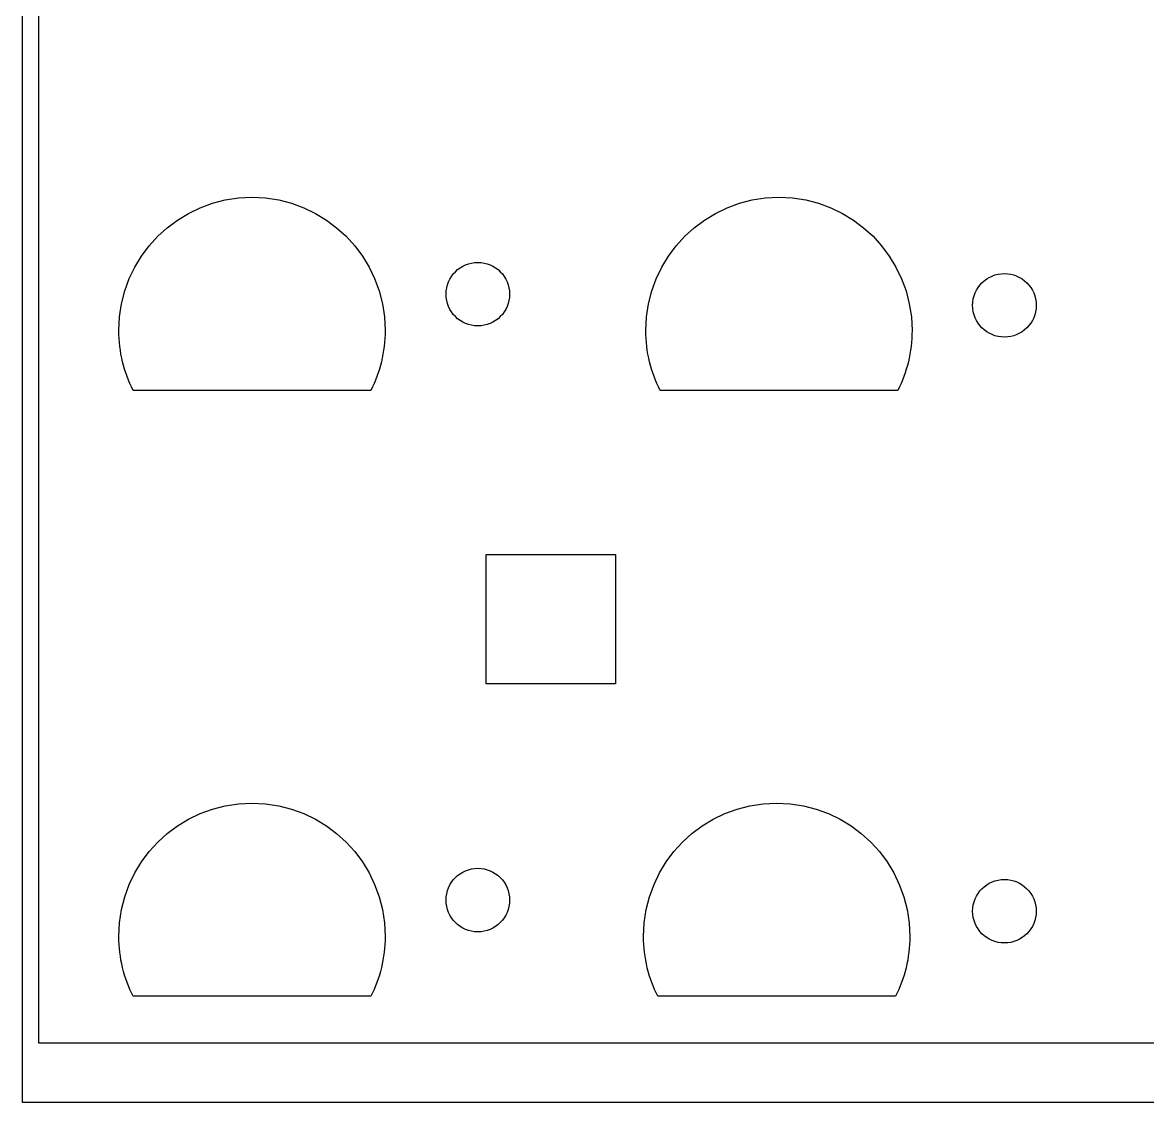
# Model space of a CAD drawing. Extents: x -370 to 54, y -4 to 394.
# Drawn here: x -370.1 to -265.7, y -4 to 96.2 of the extents above; entities that cross this region are included whole.
import ezdxf

# ---------------------------------------------------------------- set-up
doc = ezdxf.new("R2010")
doc.units = 0
doc.layers.get('0').update_dxf_attribs({"linetype": 'CONTINUOUS'})

msp = doc.modelspace()

# ---------------------------------------------------------------- linework, layer by layer
at = {"color": 5}
for p, q in [((-370.122281, -4.039728), (-370.122281, 394.312742)), ((-353.63356, 78.994986), (-352.498632, 79.410892)), ((-352.498632, 79.410892), (-351.314822, 79.715669)), ((-351.314822, 79.715669), (-350.088341, 79.903096)), ((-350.088341, 79.903096), (-348.825397, 79.966954)), ((-348.825397, 79.966954), (-347.56248, 79.903096)), ((-347.56248, 79.903096), (-346.335999, 79.715669)), ((-346.335999, 79.715669), (-345.15219, 79.410892)), ((-345.15219, 79.410892), (-344.017261, 78.994986)), ((-304.728372, 78.994752), (-303.593415, 79.410657)), ((-303.593415, 79.410657), (-302.409606, 79.715435)), ((-302.409606, 79.715435), (-301.183125, 79.902861)), ((-301.183125, 79.902861), (-299.920208, 79.96672)), ((-299.920208, 79.96672), (-298.657292, 79.902861)), ((-298.657292, 79.902861), (-297.430811, 79.715435)), ((-297.430811, 79.715435), (-296.246973, 79.410657)), ((-296.246973, 79.410657), (-295.112045, 78.994752)), ((-355.731967, 77.854667), (-354.713427, 78.474171)), ((-354.713427, 78.474171), (-353.63356, 78.994986)), ((-344.017261, 78.994986), (-342.937394, 78.474171)), ((-342.937394, 78.474171), (-341.918854, 77.854667)), ((-306.826751, 77.854433), (-305.808211, 78.473936)), ((-305.808211, 78.473936), (-304.728372, 78.994752)), ((-295.112045, 78.994752), (-294.032206, 78.473936)), ((-294.032206, 78.473936), (-293.013638, 77.854433)), ((-356.683, 77.142691), (-355.731967, 77.854667)), ((-341.918854, 77.854667), (-340.967822, 77.142691)), ((-307.777783, 77.142457), (-306.826751, 77.854433)), ((-293.013638, 77.854433), (-292.062606, 77.142457)), ((-358.35765, 75.466218), (-357.560287, 76.344471)), ((-357.560287, 76.344471), (-356.683, 77.142691)), ((-340.967822, 77.142691), (-340.090506, 76.344471)), ((-340.090506, 76.344471), (-339.293172, 75.466218)), ((-309.452462, 75.465984), (-308.655099, 76.344237)), ((-308.655099, 76.344237), (-307.777783, 77.142457)), ((-292.062606, 77.142457), (-291.185318, 76.344237)), ((-291.185318, 76.344237), (-290.387955, 75.465984)), ((-359.06885, 74.514158), (-358.35765, 75.466218)), ((-339.293172, 75.466218), (-338.581944, 74.514158)), ((-310.163662, 74.513924), (-309.452462, 75.465984)), ((-290.387955, 75.465984), (-289.676755, 74.513924)), ((-359.687707, 73.494509), (-359.06885, 74.514158)), ((-338.581944, 74.514158), (-337.963115, 73.494509)), ((-310.78249, 73.494275), (-310.163662, 74.513924)), ((-289.676755, 74.513924), (-289.057927, 73.494275)), ((-360.207955, 72.413491), (-359.687707, 73.494509)), ((-337.963115, 73.494509), (-337.442866, 72.413491)), ((-311.302739, 72.413256), (-310.78249, 73.494275)), ((-289.057927, 73.494275), (-288.537678, 72.413256)), ((-360.623414, 71.277323), (-360.207955, 72.413491)), ((-337.442866, 72.413491), (-337.027407, 71.277323)), ((-311.718198, 71.277089), (-311.302739, 72.413256)), ((-288.537678, 72.413256), (-288.122219, 71.277089)), ((-360.927848, 70.09223), (-360.623414, 71.277323)), ((-337.027407, 71.277323), (-336.722974, 70.092227)), ((-312.022659, 70.091993), (-311.718198, 71.277089)), ((-288.122219, 71.277089), (-287.817758, 70.091993)), ((-361.115074, 68.864425), (-360.927848, 70.09223)), ((-336.722974, 70.092227), (-336.535748, 68.864425)), ((-312.209886, 68.864188), (-312.022659, 70.091993)), ((-287.817758, 70.091993), (-287.630531, 68.864191)), ((-361.178856, 67.600131), (-361.115074, 68.864425)), ((-336.535748, 68.864425), (-336.471937, 67.600131)), ((-312.273668, 67.599894), (-312.209886, 68.864188)), ((-287.630531, 68.864191), (-287.566749, 67.599897)), ((-361.178997, 67.600129), (-361.178856, 67.600131)), ((-361.173353, 67.226636), (-361.178997, 67.600129)), ((-361.156419, 66.856027), (-361.173353, 67.226636)), ((-361.128762, 66.488441), (-361.156419, 66.856027)), ((-336.493951, 66.856196), (-336.521326, 66.488644)), ((-336.477582, 67.22674), (-336.493951, 66.856196)), ((-336.471937, 67.600131), (-336.477582, 67.22674)), ((-312.268418, 67.226401), (-312.274063, 67.599894)), ((-312.274063, 67.599894), (-312.273668, 67.599894)), ((-312.251485, 66.855793), (-312.268418, 67.226401)), ((-312.223545, 66.488207), (-312.251485, 66.855793)), ((-287.588762, 66.855962), (-287.616138, 66.48841)), ((-287.572394, 67.226506), (-287.588762, 66.855962)), ((-287.566749, 67.599897), (-287.572394, 67.226506)), ((-361.090182, 66.12401), (-361.128762, 66.488441)), ((-361.04099, 65.762879), (-361.090182, 66.12401)), ((-336.559229, 66.124225), (-336.60763, 65.763079)), ((-336.521326, 66.488644), (-336.559229, 66.124225)), ((-312.184965, 66.123776), (-312.223545, 66.488207)), ((-312.135774, 65.762645), (-312.184965, 66.123776)), ((-287.65404, 66.123991), (-287.702413, 65.762845)), ((-287.616138, 66.48841), (-287.65404, 66.123991)), ((-360.981385, 65.405176), (-361.04099, 65.762879)), ((-360.911535, 65.051047), (-360.981385, 65.405176)), ((-360.831638, 64.700625), (-360.911535, 65.051047)), ((-336.735194, 65.051179), (-336.814075, 64.70071)), ((-336.666332, 65.405351), (-336.735194, 65.051179)), ((-336.60763, 65.763079), (-336.666332, 65.405351)), ((-312.076169, 65.404942), (-312.135774, 65.762645)), ((-312.006319, 65.050812), (-312.076169, 65.404942)), ((-311.92645, 64.700391), (-312.006319, 65.050812)), ((-287.830006, 65.050942), (-287.908887, 64.700476)), ((-287.761116, 65.405117), (-287.830006, 65.050942)), ((-287.702413, 65.762845), (-287.761116, 65.405117)), ((-360.741891, 64.354048), (-360.831638, 64.700625)), ((-360.642436, 64.011456), (-360.741891, 64.354048)), ((-360.533527, 63.672981), (-360.642436, 64.011456)), ((-337.001273, 64.011442), (-337.109252, 63.672927)), ((-336.902834, 64.354082), (-337.001273, 64.011442)), ((-336.814075, 64.70071), (-336.902834, 64.354082)), ((-311.836675, 64.353814), (-311.92645, 64.700391)), ((-311.737248, 64.011221), (-311.836675, 64.353814)), ((-311.62831, 63.672747), (-311.737248, 64.011221)), ((-288.096057, 64.011207), (-288.204063, 63.672693)), ((-287.997618, 64.353848), (-288.096057, 64.011207)), ((-287.908887, 64.700476), (-287.997618, 64.353848)), ((-360.415304, 63.338765), (-360.533527, 63.672981)), ((-360.287937, 63.008949), (-360.415304, 63.338765)), ((-360.151652, 62.683659), (-360.287937, 63.008949)), ((-360.006618, 62.363041), (-360.151652, 62.683659)), ((-337.488953, 62.683563), (-337.633592, 62.362979)), ((-337.353261, 63.008844), (-337.488953, 62.683563)), ((-337.226656, 63.33868), (-337.353261, 63.008844)), ((-337.109252, 63.672927), (-337.226656, 63.33868)), ((-311.510087, 63.338531), (-311.62831, 63.672747)), ((-311.382749, 63.008712), (-311.510087, 63.338531)), ((-311.246464, 62.683422), (-311.382749, 63.008712)), ((-311.10143, 62.362804), (-311.246464, 62.683422)), ((-288.583765, 62.683329), (-288.728376, 62.362742)), ((-288.448073, 63.008607), (-288.583765, 62.683329)), ((-288.32144, 63.338446), (-288.448073, 63.008607)), ((-288.204063, 63.672693), (-288.32144, 63.338446)), ((-359.853032, 62.047229), (-360.006618, 62.363041)), ((-358.473897, 62.047229), (-359.853032, 62.047229)), ((-357.094762, 62.047229), (-358.473897, 62.047229)), ((-355.715655, 62.047229), (-357.094762, 62.047229)), ((-354.336519, 62.047229), (-355.715655, 62.047229)), ((-352.957384, 62.047229), (-354.336519, 62.047229)), ((-351.578249, 62.047229), (-352.957384, 62.047229)), ((-350.199142, 62.047229), (-351.578249, 62.047229)), ((-348.820006, 62.047229), (-350.199142, 62.047229)), ((-347.440871, 62.047229), (-348.820006, 62.047229)), ((-346.061736, 62.047229), (-347.440871, 62.047229)), ((-344.682628, 62.047229), (-346.061736, 62.047229)), ((-343.303493, 62.047229), (-344.682628, 62.047229)), ((-341.924358, 62.047229), (-343.303493, 62.047229)), ((-340.545222, 62.047229), (-341.924358, 62.047229)), ((-339.166115, 62.047229), (-340.545222, 62.047229)), ((-337.78698, 62.047229), (-339.166115, 62.047229)), ((-337.633592, 62.362979), (-337.78698, 62.047229)), ((-310.947816, 62.046994), (-311.10143, 62.362804)), ((-309.568709, 62.046994), (-310.947816, 62.046994)), ((-308.189574, 62.046994), (-309.568709, 62.046994)), ((-306.810438, 62.046994), (-308.189574, 62.046994)), ((-305.431303, 62.046994), (-306.810438, 62.046994)), ((-304.052196, 62.046994), (-305.431303, 62.046994)), ((-302.67306, 62.046994), (-304.052196, 62.046994)), ((-301.293925, 62.046994), (-302.67306, 62.046994)), ((-299.91479, 62.046994), (-301.293925, 62.046994)), ((-298.535683, 62.046994), (-299.91479, 62.046994)), ((-297.156547, 62.046994), (-298.535683, 62.046994)), ((-295.777412, 62.046994), (-297.156547, 62.046994)), ((-294.398277, 62.046994), (-295.777412, 62.046994)), ((-293.01917, 62.046994), (-294.398277, 62.046994)), ((-291.640034, 62.046994), (-293.01917, 62.046994)), ((-290.260899, 62.046994), (-291.640034, 62.046994)), ((-288.881764, 62.046994), (-290.260899, 62.046994)), ((-288.728376, 62.362742), (-288.881764, 62.046994)), ((-353.63356, 22.767345), (-352.498632, 23.18325)), ((-352.498632, 23.18325), (-351.314822, 23.488028)), ((-351.314822, 23.488028), (-350.088341, 23.675454)), ((-350.088341, 23.675454), (-348.825397, 23.739313)), ((-348.825397, 23.739313), (-347.56248, 23.675454)), ((-347.56248, 23.675454), (-346.335999, 23.488028)), ((-346.335999, 23.488028), (-345.15219, 23.18325)), ((-345.15219, 23.18325), (-344.017261, 22.767345)), ((-304.939051, 22.767114), (-303.804094, 23.183019)), ((-303.804094, 23.183019), (-302.620285, 23.487796)), ((-302.620285, 23.487796), (-301.393804, 23.675223)), ((-301.393804, 23.675223), (-300.130887, 23.739081)), ((-300.130887, 23.739081), (-298.867971, 23.675223)), ((-298.867971, 23.675223), (-297.64149, 23.487796)), ((-297.64149, 23.487796), (-296.457652, 23.183019)), ((-296.457652, 23.183019), (-295.322724, 22.767114)), ((-355.731967, 21.627026), (-354.713427, 22.246529)), ((-354.713427, 22.246529), (-353.63356, 22.767345)), ((-344.017261, 22.767345), (-342.937394, 22.246529)), ((-342.937394, 22.246529), (-341.918854, 21.627026)), ((-307.03743, 21.626795), (-306.01889, 22.246298)), ((-306.01889, 22.246298), (-304.939051, 22.767114)), ((-295.322724, 22.767114), (-294.242885, 22.246298)), ((-294.242885, 22.246298), (-293.224317, 21.626795)), ((-357.560287, 20.116827), (-356.683, 20.91505)), ((-356.683, 20.91505), (-355.731967, 21.627026)), ((-341.918854, 21.627026), (-340.967822, 20.91505)), ((-340.967822, 20.91505), (-340.090506, 20.116827)), ((-308.865778, 20.116598), (-307.988462, 20.914819)), ((-307.988462, 20.914819), (-307.03743, 21.626795)), ((-293.224317, 21.626795), (-292.273284, 20.914819)), ((-292.273284, 20.914819), (-291.395997, 20.116595)), ((-358.35765, 19.238577), (-357.560287, 20.116827)), ((-340.090506, 20.116827), (-339.293172, 19.238577)), ((-309.66314, 19.238345), (-308.865778, 20.116598)), ((-291.395997, 20.116595), (-290.598634, 19.238345)), ((-359.06885, 18.286514), (-358.35765, 19.238577)), ((-339.293172, 19.238577), (-338.581944, 18.286514)), ((-310.37434, 18.286283), (-309.66314, 19.238345)), ((-290.598634, 19.238345), (-289.887434, 18.286283)), ((-359.687707, 17.266865), (-359.06885, 18.286514)), ((-338.581944, 18.286514), (-337.963115, 17.266865)), ((-310.993169, 17.266633), (-310.37434, 18.286283)), ((-289.887434, 18.286283), (-289.268606, 17.266633)), ((-360.207955, 16.185844), (-359.687707, 17.266865)), ((-337.963115, 17.266865), (-337.442866, 16.185844)), ((-311.513418, 16.185612), (-310.993169, 17.266633)), ((-289.268606, 17.266633), (-288.748357, 16.185612)), ((-360.623414, 15.049676), (-360.207955, 16.185844)), ((-337.442866, 16.185844), (-337.027407, 15.049676)), ((-311.928877, 15.049445), (-311.513418, 16.185612)), ((-288.748357, 16.185612), (-288.332898, 15.049445)), ((-360.927848, 13.864563), (-360.623414, 15.049676)), ((-337.027407, 15.049676), (-336.722974, 13.864563)), ((-312.233338, 13.864337), (-311.928877, 15.049445)), ((-288.332898, 15.049445), (-288.028436, 13.864337)), ((-361.115074, 12.636784), (-360.927848, 13.864563)), ((-336.722974, 13.864563), (-336.535748, 12.636784)), ((-312.420564, 12.63653), (-312.233338, 13.864337)), ((-288.028436, 13.864337), (-287.84121, 12.63653)), ((-361.178856, 11.372484), (-361.115074, 12.636784)), ((-336.535748, 12.636784), (-336.471937, 11.372484)), ((-312.484347, 11.372259), (-312.420564, 12.63653)), ((-287.84121, 12.63653), (-287.777428, 11.372259)), ((-361.173353, 10.998992), (-361.178997, 11.372484)), ((-361.178997, 11.372484), (-361.178856, 11.372484)), ((-361.156419, 10.628377), (-361.173353, 10.998992)), ((-361.128762, 10.260783), (-361.156419, 10.628377)), ((-336.493951, 10.628547), (-336.521326, 10.26098)), ((-336.477582, 10.999076), (-336.493951, 10.628547)), ((-336.471937, 11.372484), (-336.477582, 10.999076)), ((-312.484742, 11.37223), (-312.484347, 11.372259)), ((-312.479097, 10.998738), (-312.484742, 11.37223)), ((-312.462164, 10.628152), (-312.479097, 10.998738)), ((-312.434224, 10.260557), (-312.462164, 10.628152)), ((-287.799441, 10.628321), (-287.826817, 10.260755)), ((-287.783072, 10.99885), (-287.799441, 10.628321)), ((-287.777428, 11.372259), (-287.783072, 10.99885)), ((-361.090182, 9.896349), (-361.128762, 10.260783)), ((-361.04099, 9.535218), (-361.090182, 9.896349)), ((-360.981385, 9.177529), (-361.04099, 9.535218)), ((-336.60763, 9.535415), (-336.666332, 9.177699)), ((-336.559229, 9.896575), (-336.60763, 9.535415)), ((-336.521326, 10.26098), (-336.559229, 9.896575)), ((-312.395644, 9.896124), (-312.434224, 10.260557)), ((-312.346453, 9.534992), (-312.395644, 9.896124)), ((-312.286848, 9.177304), (-312.346453, 9.534992)), ((-287.913092, 9.53519), (-287.971794, 9.177473)), ((-287.864719, 9.896349), (-287.913092, 9.53519)), ((-287.826817, 10.260755), (-287.864719, 9.896349)), ((-360.911535, 8.823397), (-360.981385, 9.177529)), ((-360.831638, 8.47299), (-360.911535, 8.823397)), ((-360.741891, 8.126393), (-360.831638, 8.47299)), ((-336.814075, 8.473074), (-336.902834, 8.126421)), ((-336.735194, 8.823538), (-336.814075, 8.473074)), ((-336.666332, 9.177699), (-336.735194, 8.823538)), ((-312.216998, 8.823171), (-312.286848, 9.177304)), ((-312.137129, 8.472736), (-312.216998, 8.823171)), ((-312.047354, 8.126167), (-312.137129, 8.472736)), ((-288.119566, 8.47282), (-288.208297, 8.126195)), ((-288.040685, 8.823312), (-288.119566, 8.47282)), ((-287.971794, 9.177473), (-288.040685, 8.823312)), ((-360.642436, 7.783803), (-360.741891, 8.126393)), ((-360.533527, 7.445334), (-360.642436, 7.783803)), ((-360.415304, 7.111126), (-360.533527, 7.445334)), ((-337.109252, 7.445278), (-337.226656, 7.111042)), ((-337.001273, 7.783803), (-337.109252, 7.445278)), ((-336.902834, 8.126421), (-337.001273, 7.783803)), ((-311.947927, 7.783577), (-312.047354, 8.126167)), ((-311.838989, 7.445108), (-311.947927, 7.783577)), ((-311.720766, 7.110901), (-311.838989, 7.445108)), ((-288.414742, 7.445052), (-288.532118, 7.110788)), ((-288.306736, 7.783549), (-288.414742, 7.445052)), ((-288.208297, 8.126195), (-288.306736, 7.783549)), ((-360.287937, 6.781293), (-360.415304, 7.111126)), ((-360.151652, 6.456004), (-360.287937, 6.781293)), ((-360.006618, 6.1354), (-360.151652, 6.456004)), ((-337.488953, 6.455919), (-337.633592, 6.135343)), ((-337.353261, 6.781209), (-337.488953, 6.455919)), ((-337.226656, 7.111042), (-337.353261, 6.781209)), ((-311.593428, 6.781068), (-311.720766, 7.110901)), ((-311.457142, 6.455778), (-311.593428, 6.781068)), ((-311.312108, 6.135174), (-311.457142, 6.455778)), ((-288.794444, 6.455694), (-288.939055, 6.135089)), ((-288.658752, 6.780955), (-288.794444, 6.455694)), ((-288.532118, 7.110788), (-288.658752, 6.780955)), ((-359.853032, 5.819593), (-360.006618, 6.1354)), ((-358.473897, 5.819593), (-359.853032, 5.819593)), ((-357.094762, 5.819593), (-358.473897, 5.819593)), ((-355.715655, 5.819593), (-357.094762, 5.819593)), ((-354.336519, 5.819593), (-355.715655, 5.819593)), ((-352.957384, 5.819593), (-354.336519, 5.819593)), ((-351.578249, 5.819593), (-352.957384, 5.819593)), ((-350.199142, 5.819593), (-351.578249, 5.819593)), ((-348.820006, 5.819593), (-350.199142, 5.819593)), ((-347.440871, 5.819593), (-348.820006, 5.819593)), ((-346.061736, 5.819593), (-347.440871, 5.819593)), ((-344.682628, 5.819593), (-346.061736, 5.819593)), ((-343.303493, 5.819593), (-344.682628, 5.819593)), ((-341.924358, 5.819593), (-343.303493, 5.819593)), ((-340.545222, 5.819593), (-341.924358, 5.819593)), ((-339.166115, 5.819593), (-340.545222, 5.819593)), ((-337.78698, 5.819593), (-339.166115, 5.819593)), ((-337.633592, 6.135343), (-337.78698, 5.819593)), ((-311.158495, 5.819339), (-311.312108, 6.135174)), ((-309.779388, 5.819339), (-311.158495, 5.819339)), ((-308.400252, 5.819339), (-309.779388, 5.819339)), ((-307.021117, 5.819339), (-308.400252, 5.819339)), ((-305.641982, 5.819339), (-307.021117, 5.819339)), ((-304.262875, 5.819339), (-305.641982, 5.819339)), ((-302.883739, 5.819339), (-304.262875, 5.819339)), ((-301.504604, 5.819339), (-302.883739, 5.819339)), ((-300.125469, 5.819339), (-301.504604, 5.819339)), ((-298.746362, 5.819339), (-300.125469, 5.819339)), ((-297.367226, 5.819339), (-298.746362, 5.819339)), ((-295.988091, 5.819339), (-297.367226, 5.819339)), ((-294.608956, 5.819339), (-295.988091, 5.819339)), ((-293.229848, 5.819339), (-294.608956, 5.819339)), ((-291.850713, 5.819339), (-293.229848, 5.819339)), ((-290.471578, 5.819339), (-291.850713, 5.819339)), ((-289.092442, 5.819339), (-290.471578, 5.819339)), ((-288.939055, 6.135089), (-289.092442, 5.819339)), ((53.709556, -4.039728), (-370.122281, -4.039728))]:
    msp.add_line(p, q, dxfattribs=at)
at = {"color": 7}
for p, q in [((-368.600284, 1.461009), (-368.600284, 196.362702)), ((-329.949669, 73.059339), (-329.740175, 73.249738)), ((-329.740175, 73.249738), (-329.513071, 73.419559)), ((-329.513071, 73.419559), (-329.269852, 73.567325)), ((-329.269852, 73.567325), (-329.011986, 73.691548)), ((-329.011986, 73.691548), (-328.740939, 73.790749)), ((-328.740939, 73.790749), (-328.458237, 73.863438)), ((-328.458237, 73.863438), (-328.165319, 73.908142)), ((-328.165319, 73.908142), (-327.863708, 73.923354)), ((-327.863708, 73.923354), (-327.562069, 73.908142)), ((-327.562069, 73.908142), (-327.269179, 73.863438)), ((-327.269179, 73.863438), (-326.986448, 73.790749)), ((-326.986448, 73.790749), (-326.71543, 73.691548)), ((-326.71543, 73.691548), (-326.457536, 73.567325)), ((-326.457536, 73.567325), (-326.214317, 73.419559)), ((-326.214317, 73.419559), (-325.987212, 73.249738)), ((-325.987212, 73.249738), (-325.777719, 73.059339)), ((-330.681076, 71.850613), (-330.581875, 72.121648)), ((-330.581875, 72.121648), (-330.457641, 72.37952)), ((-330.457641, 72.37952), (-330.309897, 72.62275)), ((-330.309897, 72.62275), (-330.140056, 72.849846)), ((-330.140056, 72.849846), (-329.949669, 73.059339)), ((-325.777719, 73.059339), (-325.587332, 72.849846)), ((-325.587332, 72.849846), (-325.417519, 72.62275)), ((-325.417519, 72.62275), (-325.269747, 72.37952)), ((-325.269747, 72.37952), (-325.145541, 72.121648)), ((-325.145541, 72.121648), (-325.04634, 71.850613)), ((-281.076149, 72.026714), (-280.866683, 72.217118)), ((-280.866683, 72.217118), (-280.639579, 72.386936)), ((-280.639579, 72.386936), (-280.39636, 72.534705)), ((-280.39636, 72.534705), (-280.138465, 72.658928)), ((-280.138465, 72.658928), (-279.867419, 72.758129)), ((-279.867419, 72.758129), (-279.584717, 72.830818)), ((-279.584717, 72.830818), (-279.291827, 72.875522)), ((-279.291827, 72.875522), (-278.990188, 72.890734)), ((-278.990188, 72.890734), (-278.688577, 72.875522)), ((-278.688577, 72.875522), (-278.395659, 72.830818)), ((-278.395659, 72.830818), (-278.112957, 72.758129)), ((-278.112957, 72.758129), (-277.84191, 72.658928)), ((-277.84191, 72.658928), (-277.584044, 72.534705)), ((-277.584044, 72.534705), (-277.340825, 72.386936)), ((-277.340825, 72.386936), (-277.113721, 72.217118)), ((-277.113721, 72.217118), (-276.904227, 72.026714)), ((-330.81372, 70.973373), (-330.79848, 71.274995)), ((-330.79848, 71.274995), (-330.753776, 71.567902)), ((-330.753776, 71.567902), (-330.681076, 71.850613)), ((-325.04634, 71.850613), (-324.97364, 71.567902)), ((-324.97364, 71.567902), (-324.928936, 71.274995)), ((-324.928936, 71.274995), (-324.913696, 70.973373)), ((-281.807556, 70.81799), (-281.708355, 71.089025)), ((-281.708355, 71.089025), (-281.584149, 71.346897)), ((-281.584149, 71.346897), (-281.436377, 71.590124)), ((-281.436377, 71.590124), (-281.266564, 71.817223)), ((-281.266564, 71.817223), (-281.076149, 72.026714)), ((-276.904227, 72.026714), (-276.71384, 71.817223)), ((-276.71384, 71.817223), (-276.543999, 71.590124)), ((-276.543999, 71.590124), (-276.396255, 71.346897)), ((-276.396255, 71.346897), (-276.272021, 71.089025)), ((-276.272021, 71.089025), (-276.17282, 70.81799)), ((-330.79848, 70.671753), (-330.81372, 70.973373)), ((-330.753776, 70.378846), (-330.79848, 70.671753)), ((-330.681076, 70.096136), (-330.753776, 70.378846)), ((-330.581875, 69.825101), (-330.681076, 70.096136)), ((-325.04634, 70.096136), (-325.145541, 69.825101)), ((-324.97364, 70.378846), (-325.04634, 70.096136)), ((-324.928936, 70.671753), (-324.97364, 70.378846)), ((-324.913696, 70.973373), (-324.928936, 70.671753)), ((-281.9402, 69.94075), (-281.92496, 70.242372)), ((-281.92496, 70.242372), (-281.880256, 70.535279)), ((-281.880256, 70.535279), (-281.807556, 70.81799)), ((-276.17282, 70.81799), (-276.100119, 70.535279)), ((-276.100119, 70.535279), (-276.055415, 70.242372)), ((-276.055415, 70.242372), (-276.040175, 69.94075)), ((-330.457641, 69.567229), (-330.581875, 69.825101)), ((-330.309897, 69.324001), (-330.457641, 69.567229)), ((-330.140056, 69.0969), (-330.309897, 69.324001)), ((-329.949669, 68.887409), (-330.140056, 69.0969)), ((-325.587332, 69.0969), (-325.777719, 68.887409)), ((-325.417519, 69.324001), (-325.587332, 69.0969)), ((-325.269747, 69.567229), (-325.417519, 69.324001)), ((-325.145541, 69.825101), (-325.269747, 69.567229)), ((-281.92496, 69.639131), (-281.9402, 69.94075)), ((-281.880256, 69.346223), (-281.92496, 69.639131)), ((-281.807556, 69.063513), (-281.880256, 69.346223)), ((-281.708355, 68.792478), (-281.807556, 69.063513)), ((-276.17282, 69.063513), (-276.272021, 68.792478)), ((-276.100119, 69.346223), (-276.17282, 69.063513)), ((-276.055415, 69.639131), (-276.100119, 69.346223)), ((-276.040175, 69.94075), (-276.055415, 69.639131)), ((-329.740175, 68.697011), (-329.949669, 68.887409)), ((-329.513071, 68.527186), (-329.740175, 68.697011)), ((-329.269852, 68.379423), (-329.513071, 68.527186)), ((-329.011986, 68.2552), (-329.269852, 68.379423)), ((-328.740939, 68.155999), (-329.011986, 68.2552)), ((-328.458237, 68.083307), (-328.740939, 68.155999)), ((-328.165319, 68.038603), (-328.458237, 68.083307)), ((-327.863708, 68.023391), (-328.165319, 68.038603)), ((-327.562069, 68.038603), (-327.863708, 68.023391)), ((-327.269179, 68.083307), (-327.562069, 68.038603)), ((-326.986448, 68.155999), (-327.269179, 68.083307)), ((-326.71543, 68.2552), (-326.986448, 68.155999)), ((-326.457536, 68.379423), (-326.71543, 68.2552)), ((-326.214317, 68.527186), (-326.457536, 68.379423)), ((-325.987212, 68.697011), (-326.214317, 68.527186)), ((-325.777719, 68.887409), (-325.987212, 68.697011)), ((-281.584149, 68.534606), (-281.708355, 68.792478)), ((-281.436377, 68.291378), (-281.584149, 68.534606)), ((-281.266564, 68.064277), (-281.436377, 68.291378)), ((-281.076149, 67.854786), (-281.266564, 68.064277)), ((-276.71384, 68.064277), (-276.904227, 67.854786)), ((-276.543999, 68.291378), (-276.71384, 68.064277)), ((-276.396255, 68.534606), (-276.543999, 68.291378)), ((-276.272021, 68.792478), (-276.396255, 68.534606)), ((-280.866683, 67.664388), (-281.076149, 67.854786)), ((-280.639579, 67.494563), (-280.866683, 67.664388)), ((-280.39636, 67.3468), (-280.639579, 67.494563)), ((-280.138465, 67.222577), (-280.39636, 67.3468)), ((-279.867419, 67.123376), (-280.138465, 67.222577)), ((-279.584717, 67.050684), (-279.867419, 67.123376)), ((-279.291827, 67.00598), (-279.584717, 67.050684)), ((-278.990188, 66.990768), (-279.291827, 67.00598)), ((-278.688577, 67.00598), (-278.990188, 66.990768)), ((-278.395659, 67.050684), (-278.688577, 67.00598)), ((-278.112957, 67.123376), (-278.395659, 67.050684)), ((-277.84191, 67.222577), (-278.112957, 67.123376)), ((-277.584044, 67.3468), (-277.84191, 67.222577)), ((-277.340825, 67.494563), (-277.584044, 67.3468)), ((-277.113721, 67.664388), (-277.340825, 67.494563)), ((-276.904227, 67.854786), (-277.113721, 67.664388)), ((-327.100494, 46.82292), (-315.10049, 46.82292)), ((-327.100494, 34.822922), (-327.100494, 46.82292)), ((-315.10049, 46.82292), (-315.10049, 34.822922)), ((-315.10049, 34.822922), (-327.100494, 34.822922)), ((-330.140056, 16.622173), (-329.949669, 16.831664)), ((-329.949669, 16.831664), (-329.740175, 17.022065)), ((-329.740175, 17.022065), (-329.513071, 17.191887)), ((-329.513071, 17.191887), (-329.269852, 17.339653)), ((-329.269852, 17.339653), (-329.011986, 17.463876)), ((-329.011986, 17.463876), (-328.740939, 17.563077)), ((-328.740939, 17.563077), (-328.458237, 17.635766)), ((-328.458237, 17.635766), (-328.165319, 17.68047)), ((-328.165319, 17.68047), (-327.863708, 17.695682)), ((-327.863708, 17.695682), (-327.562069, 17.68047)), ((-327.562069, 17.68047), (-327.269179, 17.635766)), ((-327.269179, 17.635766), (-326.986448, 17.563077)), ((-326.986448, 17.563077), (-326.71543, 17.463876)), ((-326.71543, 17.463876), (-326.457536, 17.339653)), ((-326.457536, 17.339653), (-326.214317, 17.191887)), ((-326.214317, 17.191887), (-325.987212, 17.022065)), ((-325.987212, 17.022065), (-325.777719, 16.831664)), ((-325.777719, 16.831664), (-325.587332, 16.622173)), ((-330.681076, 15.62294), (-330.581875, 15.893975)), ((-330.581875, 15.893975), (-330.457641, 16.151847)), ((-330.457641, 16.151847), (-330.309897, 16.395075)), ((-330.309897, 16.395075), (-330.140056, 16.622173)), ((-325.587332, 16.622173), (-325.417519, 16.395075)), ((-325.417519, 16.395075), (-325.269747, 16.151847)), ((-325.269747, 16.151847), (-325.145541, 15.893975)), ((-325.145541, 15.893975), (-325.04634, 15.62294)), ((-281.266564, 15.58955), (-281.076149, 15.799041)), ((-281.076149, 15.799041), (-280.866683, 15.989442)), ((-280.866683, 15.989442), (-280.639579, 16.159264)), ((-280.639579, 16.159264), (-280.39636, 16.30703)), ((-280.39636, 16.30703), (-280.138465, 16.431253)), ((-280.138465, 16.431253), (-279.867419, 16.530454)), ((-279.867419, 16.530454), (-279.584717, 16.603143)), ((-279.584717, 16.603143), (-279.291827, 16.647847)), ((-279.291827, 16.647847), (-278.990188, 16.663059)), ((-278.990188, 16.663059), (-278.688577, 16.647847)), ((-278.688577, 16.647847), (-278.395659, 16.603143)), ((-278.395659, 16.603143), (-278.112957, 16.530454)), ((-278.112957, 16.530454), (-277.84191, 16.431253)), ((-277.84191, 16.431253), (-277.584044, 16.30703)), ((-277.584044, 16.30703), (-277.340825, 16.159264)), ((-277.340825, 16.159264), (-277.113721, 15.989442)), ((-277.113721, 15.989442), (-276.904227, 15.799041)), ((-276.904227, 15.799041), (-276.71384, 15.58955)), ((-330.81372, 14.745689), (-330.79848, 15.047323)), ((-330.79848, 14.444078), (-330.81372, 14.745689)), ((-330.79848, 15.047323), (-330.753776, 15.34023)), ((-330.753776, 15.34023), (-330.681076, 15.62294)), ((-325.04634, 15.62294), (-324.97364, 15.34023)), ((-324.97364, 15.34023), (-324.928936, 15.047323)), ((-324.928936, 15.047323), (-324.913696, 14.745689)), ((-324.913696, 14.745689), (-324.928936, 14.444078)), ((-281.807556, 14.590326), (-281.708355, 14.861352)), ((-281.708355, 14.861352), (-281.584149, 15.119224)), ((-281.584149, 15.119224), (-281.436377, 15.362452)), ((-281.436377, 15.362452), (-281.266564, 15.58955)), ((-276.71384, 15.58955), (-276.543999, 15.362452)), ((-276.543999, 15.362452), (-276.396255, 15.119224)), ((-276.396255, 15.119224), (-276.272021, 14.861352)), ((-276.272021, 14.861352), (-276.17282, 14.590326)), ((-330.753776, 14.15116), (-330.79848, 14.444078)), ((-330.681076, 13.868458), (-330.753776, 14.15116)), ((-330.581875, 13.59744), (-330.681076, 13.868458)), ((-330.457641, 13.339545), (-330.581875, 13.59744)), ((-325.145541, 13.59744), (-325.269747, 13.339545)), ((-325.04634, 13.868458), (-325.145541, 13.59744)), ((-324.97364, 14.15116), (-325.04634, 13.868458)), ((-324.928936, 14.444078), (-324.97364, 14.15116)), ((-281.9402, 13.713066), (-281.92496, 14.014705)), ((-281.92496, 13.411455), (-281.9402, 13.713066)), ((-281.92496, 14.014705), (-281.880256, 14.307596)), ((-281.880256, 14.307596), (-281.807556, 14.590326)), ((-276.17282, 14.590326), (-276.100119, 14.307596)), ((-276.100119, 14.307596), (-276.055415, 14.014705)), ((-276.055415, 14.014705), (-276.040175, 13.713066)), ((-276.040175, 13.713066), (-276.055415, 13.411455)), ((-330.309897, 13.096326), (-330.457641, 13.339545)), ((-330.140056, 12.869222), (-330.309897, 13.096326)), ((-329.949669, 12.659728), (-330.140056, 12.869222)), ((-329.740175, 12.469341), (-329.949669, 12.659728)), ((-325.777719, 12.659728), (-325.987212, 12.469341)), ((-325.587332, 12.869222), (-325.777719, 12.659728)), ((-325.417519, 13.096326), (-325.587332, 12.869222)), ((-325.269747, 13.339545), (-325.417519, 13.096326)), ((-281.880256, 13.118565), (-281.92496, 13.411455)), ((-281.807556, 12.835835), (-281.880256, 13.118565)), ((-281.708355, 12.564817), (-281.807556, 12.835835)), ((-281.584149, 12.306922), (-281.708355, 12.564817)), ((-276.272021, 12.564817), (-276.396255, 12.306922)), ((-276.17282, 12.835835), (-276.272021, 12.564817)), ((-276.100119, 13.118565), (-276.17282, 12.835835)), ((-276.055415, 13.411455), (-276.100119, 13.118565)), ((-329.513071, 12.299528), (-329.740175, 12.469341)), ((-329.269852, 12.151756), (-329.513071, 12.299528)), ((-329.011986, 12.027522), (-329.269852, 12.151756)), ((-328.740939, 11.928321), (-329.011986, 12.027522)), ((-328.458237, 11.855621), (-328.740939, 11.928321)), ((-328.165319, 11.810945), (-328.458237, 11.855621)), ((-327.863708, 11.795705), (-328.165319, 11.810945)), ((-327.562069, 11.810945), (-327.863708, 11.795705)), ((-327.269179, 11.855621), (-327.562069, 11.810945)), ((-326.986448, 11.928321), (-327.269179, 11.855621)), ((-326.71543, 12.027522), (-326.986448, 11.928321)), ((-326.457536, 12.151756), (-326.71543, 12.027522)), ((-326.214317, 12.299528), (-326.457536, 12.151756)), ((-325.987212, 12.469341), (-326.214317, 12.299528)), ((-281.436377, 12.063703), (-281.584149, 12.306922)), ((-281.266564, 11.836599), (-281.436377, 12.063703)), ((-281.076149, 11.627105), (-281.266564, 11.836599)), ((-280.866683, 11.436718), (-281.076149, 11.627105)), ((-276.904227, 11.627105), (-277.113721, 11.436718)), ((-276.71384, 11.836599), (-276.904227, 11.627105)), ((-276.543999, 12.063703), (-276.71384, 11.836599)), ((-276.396255, 12.306922), (-276.543999, 12.063703)), ((-280.639579, 11.266877), (-280.866683, 11.436718)), ((-280.39636, 11.119134), (-280.639579, 11.266877)), ((-280.138465, 10.994899), (-280.39636, 11.119134)), ((-279.867419, 10.895698), (-280.138465, 10.994899)), ((-279.584717, 10.822998), (-279.867419, 10.895698)), ((-279.291827, 10.778294), (-279.584717, 10.822998)), ((-278.990188, 10.763054), (-279.291827, 10.778294)), ((-278.688577, 10.778294), (-278.990188, 10.763054)), ((-278.395659, 10.822998), (-278.688577, 10.778294)), ((-278.112957, 10.895698), (-278.395659, 10.822998)), ((-277.84191, 10.994899), (-278.112957, 10.895698)), ((-277.584044, 11.119134), (-277.84191, 10.994899)), ((-277.340825, 11.266877), (-277.584044, 11.119134)), ((-277.113721, 11.436718), (-277.340825, 11.266877)), ((-159.91455, 1.461009), (-368.600284, 1.461009))]:
    msp.add_line(p, q, dxfattribs=at)

doc.saveas('drawing.dxf')
